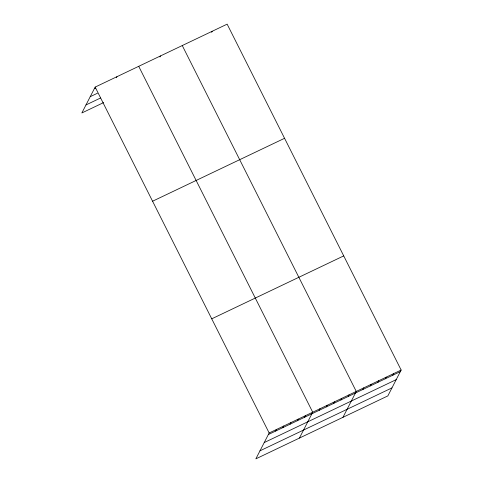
<?xml version="1.0" encoding="UTF-8"?>
<svg xmlns="http://www.w3.org/2000/svg" width="483" height="483" viewBox="0 0 483 483"><rect width="100%" height="100%" fill="white"/><g stroke="black" fill="none" stroke-linecap="round" stroke-linejoin="round"><path stroke-width="0.72" d="M401.144 370.038L269.152 432.973L255.857 458.85L387.843 395.915L401.144 370.038L227.143 24.15L95.157 87.085L81.856 112.962L103.634 102.577M116.391 77.751L116.934 76.7M159.951 56.982L160.489 55.931M211.645 32.331L212.188 31.28M275.606 431.084L276.415 429.508M282.863 427.624L283.672 426.048M290.12 424.165L290.935 422.589M297.383 420.705L298.192 419.123M304.64 417.24L305.449 415.664M299.412 438.081L312.712 412.204L138.712 66.316M319.16 410.321L319.969 408.739M326.417 406.855L327.233 405.279M333.681 403.396L334.49 401.82M340.938 399.936L341.747 398.36M348.201 396.471L349.01 394.895M342.966 417.312L356.267 391.435L182.266 45.547M362.938 389.449L363.747 387.867M370.419 385.881L371.228 384.305M377.893 382.313L378.708 380.737M385.374 378.75L386.183 377.169M392.854 375.182L393.663 373.607M94.348 88.661L95.664 88.027M90.224 96.678L97.481 93.219M85.98 104.944L100.494 98.019M152.574 201.224L284.565 138.295M211.735 318.828L343.727 255.893M268.343 434.549L400.335 371.614M264.225 442.567L396.211 379.638M259.975 450.832L391.967 387.897M95.157 87.085L269.152 432.973"/></g></svg>
